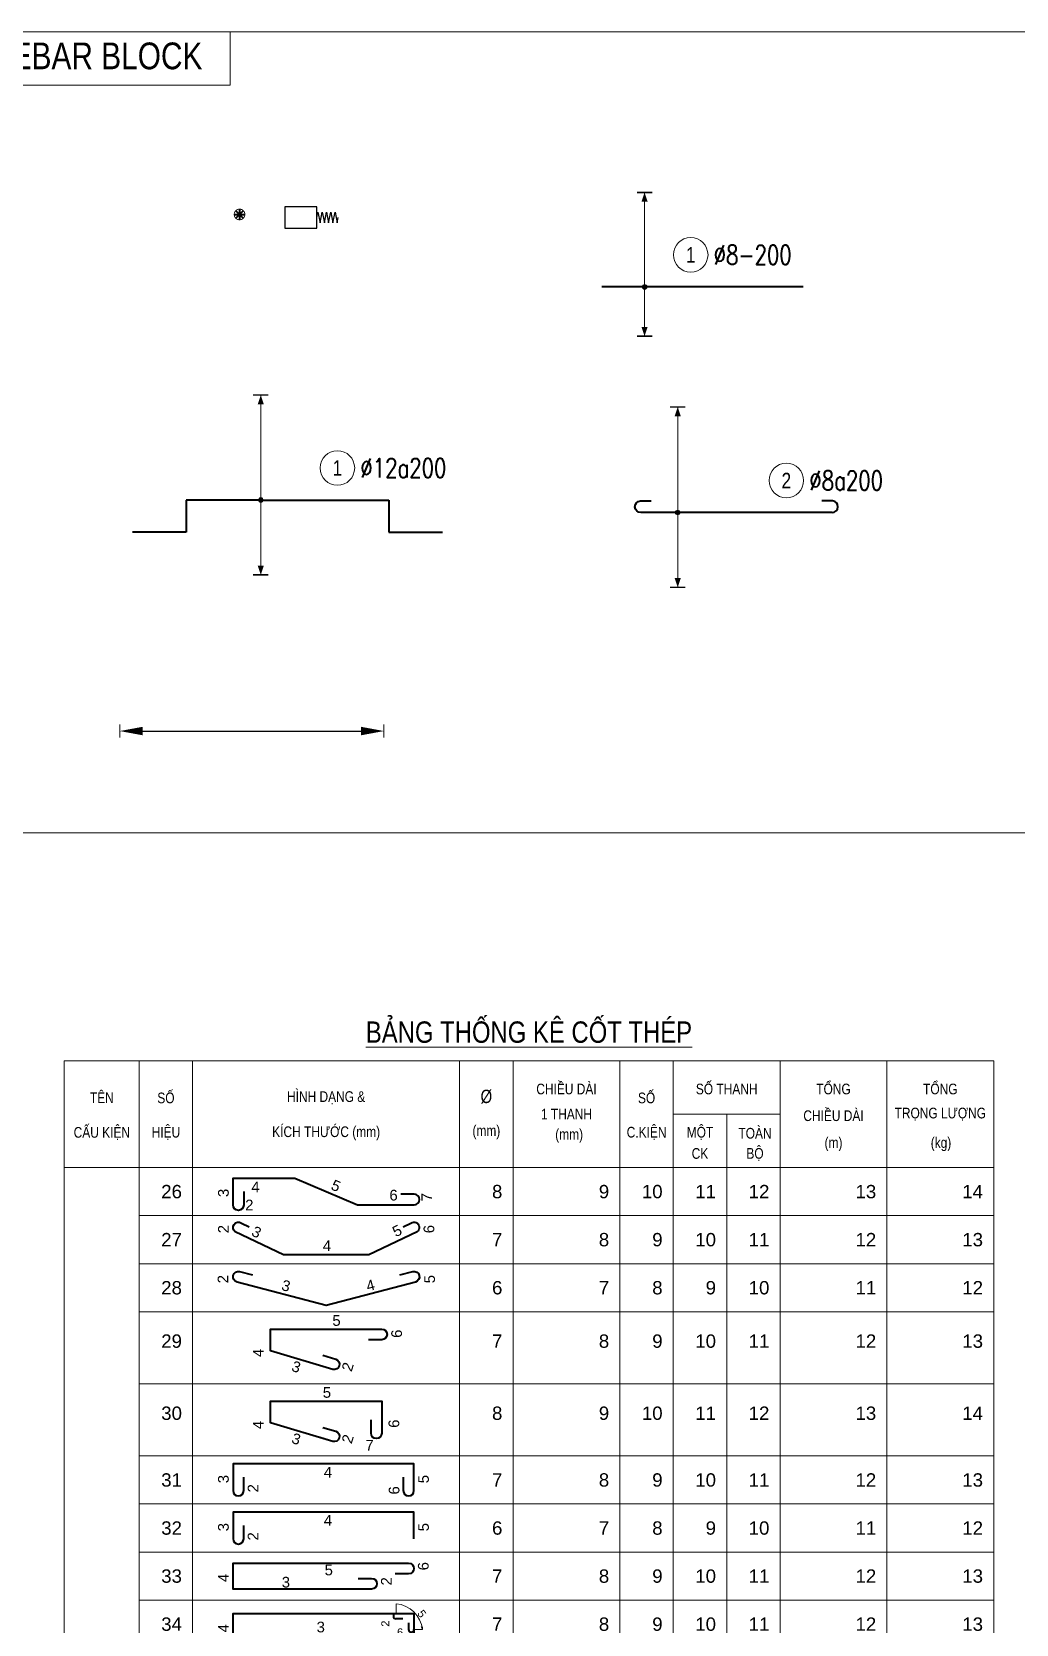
# Model space of a CAD drawing. Header units: millimetres. Extents: x -2123450 to -961021, y -260876 to 649159.
# Drawn here: x -1107098 to -1097883, y 625222 to 640130 of the extents above; entities that cross this region are included whole.
import ezdxf
from ezdxf.enums import TextEntityAlignment as Align

# ---------------------------------------------------------------- set-up
doc = ezdxf.new("R2010")
doc.units = ezdxf.units.MM
doc.header["$LTSCALE"] = 1000
doc.header["$MEASUREMENT"] = 0
doc.header["$PDMODE"] = 66
doc.layers.get('0').update_dxf_attribs({"linetype": 'CONTINUOUS'})
doc.layers.get('DEFPOINTS').update_dxf_attribs({"linetype": 'CONTINUOUS'})
for name, color, linetype, lineweight in [('NDC_FRAME', 7, 'CONTINUOUS', 15), ('NDC_S_DIM', 1, 'CONTINUOUS', 9), ('NDC_S_REBAR', 4, 'CONTINUOUS', 35), ('NDC_S_VN TEXT', 7, 'CONTINUOUS', 9), ('NDC_Table', 3, 'CONTINUOUS', 15)]:
    doc.layers.add(name, color=color, linetype=linetype, lineweight=lineweight)
doc.styles.add('Arial', font='arial.ttf')
doc.styles.add('NDC_DIM', font='', dxfattribs={"width": 0.75})
doc.styles.add('NDC_EN TXT', font='romans.shx', dxfattribs={"width": 0.8})
doc.styles.add('NDC_VIE TXT', font='arial.ttf', dxfattribs={"width": 0.8})
doc.styles.get('NDC_DIM').set_extended_font_data('Dotum')
doc.dimstyles.new('NDC_rai_thep', dxfattribs={"dimtxt": 2, "dimasz": 0.8, "dimexe": 0, "dimexo": 0, "dimtad": 1, "dimdec": 0, "dimzin": 12, "dimdsep": 46, "dimtxsty": 'NDC_DIM', "dimblk": 'kata_block_RUNTIC', "dimcen": 0, "dimse1": 1, "dimse2": 1, "dimclrd": 8, "dimclre": 6, "dimclrt": 7, "dimadec": 0, "dimazin": 3, "dimtfac": 1, "dimtdec": 0, "dimtmove": 2, "dimatfit": 3, "dimldrblk": 'kata_block_LEADERTIC', "dimfxl": 1, "dimtolj": 1, "dimtzin": 0, "dimlwd": -1, "dimlwe": -1, "dimarcsym": 0})

# ---------------------------------------------------------------- blocks, each defined once
blk = doc.blocks.new('dang26')
at = {"layer": 'NDC_S_REBAR'}
blk.add_lwpolyline([(3361, -451), (3361, -701, -1), (3161, -701), (3161, -201), (3411, -201), (4320, -201), (5492, -699), (6302, -699), (6552, -699, 1), (6552, -499), (6302, -499)], format="xyb", dxfattribs=at)
blk.add_lwpolyline([(3361, -451), (3361, -701, -1), (3161, -701), (3161, -201), (3411, -201), (4320, -201), (5492, -699), (6302, -699), (6552, -699, 1), (6552, -499), (6302, -499)], format="xyb", dxfattribs=at)
at = {"layer": 'NDC_Table'}
for p, q in [((0, 0), (0, -900)), ((0, 0), (0, -900)), ((1405, 0), (1405, -900)), ((1405, 0), (1405, -900)), ((2405, 0), (2405, -900)), ((7405, 0), (7405, -900)), ((8405, 0), (8405, -900)), ((10405, 0), (10405, -900)), ((11405, 0), (11405, -900)), ((12405, 0), (12405, -900)), ((13405, 0), (13405, -900)), ((15405, 0), (15405, -900)), ((17405, 0), (17405, -900)), ((1405, -900), (17405, -900)), ((1405, -900), (17405, -900))]:
    blk.add_line(p, q, dxfattribs=at)
at = {"layer": 'NDC_S_VN TEXT', "style": 'Arial'}
for tag, rotation, p in [('003', 90, (2981, -475)), ('005', 337, (5089, -340)), ('007', 90, (6790, -554))]:
    blk.add_attdef(tag, text='', height=200, rotation=rotation, dxfattribs=at).set_placement(p, align=Align.MIDDLE_CENTER)
for tag, p in [('004', (3504, -363)), ('002', (3389, -701))]:
    blk.add_attdef(tag, text='', height=200, dxfattribs=at).set_placement(p, align=Align.MIDDLE_LEFT)
for tag, height, p in [('001', 250, (2205, -450)), ('006', 200, (6245, -517)), ('008', 250, (8205, -450)), ('009', 250, (10205, -450)), ('010', 250, (11205, -450)), ('011', 250, (12205, -450)), ('012', 250, (13205, -450)), ('013', 250, (15205, -450)), ('014', 250, (17205, -450))]:
    blk.add_attdef(tag, text='', height=height, dxfattribs=at).set_placement(p, align=Align.MIDDLE_RIGHT)
blk = doc.blocks.new('dang27')
at = {"layer": 'NDC_S_REBAR'}
blk.add_lwpolyline([(6345, -211), (6491, -140, -1), (6608, -303), (5705, -737), (4105, -737), (3203, -303, -1), (3319, -140), (3466, -211)], format="xyb", dxfattribs=at)
at = {"layer": 'NDC_Table'}
for p, q in [((0, 0), (0, -900)), ((1405, 0), (1405, -900)), ((2405, 0), (2405, -900)), ((7405, 0), (7405, -900)), ((8405, 0), (8405, -900)), ((10405, 0), (10405, -900)), ((11405, 0), (11405, -900)), ((12405, 0), (12405, -900)), ((13405, 0), (13405, -900)), ((15405, 0), (15405, -900)), ((17405, 0), (17405, -900)), ((1405, -900), (17405, -900))]:
    blk.add_line(p, q, dxfattribs=at)
at = {"layer": 'NDC_S_VN TEXT', "style": 'Arial'}
for tag, p in [('002', (2981, -253)), ('006', (6829, -253))]:
    blk.add_attdef(tag, text='', height=200, rotation=90, dxfattribs=at).set_placement(p, align=Align.MIDDLE_CENTER)
blk.add_attdef('003', text='', height=200, rotation=334, dxfattribs=at).set_placement((3533, -274), align=Align.MIDDLE_LEFT)
blk.add_attdef('005', text='', height=200, rotation=26, dxfattribs=at).set_placement((6303, -249), align=Align.MIDDLE_RIGHT)
for tag, p in [('001', (2205, -450)), ('007', (8205, -450)), ('008', (10205, -450)), ('009', (11205, -450)), ('010', (12205, -450)), ('011', (13205, -450)), ('012', (15205, -450)), ('013', (17205, -450))]:
    blk.add_attdef(tag, text='', height=250, dxfattribs=at).set_placement(p, align=Align.MIDDLE_RIGHT)
blk.add_attdef('004', text='', height=200, dxfattribs=at).set_placement((4920, -565), align=Align.MIDDLE_CENTER)
blk = doc.blocks.new('dang28')
at = {"layer": 'NDC_S_REBAR'}
blk.add_lwpolyline([(6284, -209), (6527, -149, -1), (6575, -344), (4906, -780), (3237, -344, -1), (3285, -149), (3528, -209)], format="xyb", dxfattribs=at)
at = {"layer": 'NDC_Table'}
for p, q in [((0, 0), (0, -900)), ((1405, 0), (1405, -900)), ((2405, 0), (2405, -900)), ((7405, 0), (7405, -900)), ((8405, 0), (8405, -900)), ((10405, 0), (10405, -900)), ((11405, 0), (11405, -900)), ((12405, 0), (12405, -900)), ((13405, 0), (13405, -900)), ((15405, 0), (15405, -900)), ((17405, 0), (17405, -900)), ((1405, -900), (17405, -900))]:
    blk.add_line(p, q, dxfattribs=at)
at = {"layer": 'NDC_S_VN TEXT', "style": 'Arial'}
for tag, rotation, p in [('002', 90, (2973, -290)), ('003', 345, (4154, -413)), ('004', 15, (5734, -405)), ('005', 90, (6842, -290))]:
    blk.add_attdef(tag, text='', height=200, rotation=rotation, dxfattribs=at).set_placement(p, align=Align.MIDDLE_CENTER)
for tag, p in [('001', (2205, -450)), ('006', (8205, -450)), ('007', (10205, -450)), ('008', (11205, -450)), ('009', (12205, -450)), ('010', (13205, -450)), ('011', (15205, -450)), ('012', (17205, -450))]:
    blk.add_attdef(tag, text='', height=250, dxfattribs=at).set_placement(p, align=Align.MIDDLE_RIGHT)
blk = doc.blocks.new('dang29')
at = {"layer": 'NDC_S_REBAR'}
blk.add_lwpolyline([(4845, -816), (5085, -888, -1), (5027, -1079), (3865, -731), (3865, -324), (5945, -324, -1), (5945, -524), (5695, -524)], format="xyb", dxfattribs=at)
at = {"layer": 'NDC_Table'}
for p, q in [((0, 0), (0, -1350)), ((1405, 0), (1405, -1350)), ((2405, 0), (2405, -1350)), ((7405, 0), (7405, -1350)), ((8405, 0), (8405, -1350)), ((10405, 0), (10405, -1350)), ((11405, 0), (11405, -1350)), ((12405, 0), (12405, -1350)), ((13405, 0), (13405, -1350)), ((15405, 0), (15405, -1350)), ((17405, 0), (17405, -1350)), ((1405, -1350), (17405, -1350))]:
    blk.add_line(p, q, dxfattribs=at)
at = {"layer": 'NDC_S_VN TEXT', "style": 'Arial'}
for tag, height, p in [('005', 200, (5177, -164)), ('001', 250, (2205, -550)), ('007', 250, (8205, -550)), ('008', 250, (10205, -550)), ('009', 250, (11205, -550)), ('010', 250, (12205, -550)), ('011', 250, (13205, -550)), ('012', 250, (15205, -550)), ('013', 250, (17205, -550))]:
    blk.add_attdef(tag, text='', height=height, dxfattribs=at).set_placement(p, align=Align.MIDDLE_RIGHT)
blk.add_attdef('006', text='', height=200, rotation=90, dxfattribs=at).set_placement((6124, -412), align=Align.TOP_CENTER)
blk.add_attdef('004', text='', height=200, rotation=90, dxfattribs=at).set_placement((3633, -848), align=Align.MIDDLE_LEFT)
for tag, rotation, p in [('003', 343, (4346, -1031)), ('002', 73, (5308, -1031))]:
    blk.add_attdef(tag, text='', height=200, rotation=rotation, dxfattribs=at).set_placement(p, align=Align.MIDDLE_CENTER)
blk = doc.blocks.new('dang30')
at = {"layer": 'NDC_S_REBAR'}
for points in [[(5027, -1079), (3865, -731), (3865, -324), (5945, -324), (5945, -675), (5945, -925, -1), (5745, -925), (5745, -675)], [(4845, -816), (5085, -888, -1), (5027, -1079), (4788, -1007)]]:
    blk.add_lwpolyline(points, format="xyb", dxfattribs=at)
at = {"layer": 'NDC_Table'}
for p, q in [((0, 0), (0, -1350)), ((1405, 0), (1405, -1350)), ((2405, 0), (2405, -1350)), ((7405, 0), (7405, -1350)), ((8405, 0), (8405, -1350)), ((10405, 0), (10405, -1350)), ((11405, 0), (11405, -1350)), ((12405, 0), (12405, -1350)), ((13405, 0), (13405, -1350)), ((15405, 0), (15405, -1350)), ((17405, 0), (17405, -1350)), ((1405, -1350), (17405, -1350))]:
    blk.add_line(p, q, dxfattribs=at)
at = {"layer": 'NDC_S_VN TEXT', "style": 'Arial'}
blk.add_attdef('005', text='', height=200, dxfattribs=at).set_placement((4920, -161), align=Align.MIDDLE_CENTER)
for tag, p in [('001', (2205, -550)), ('008', (8205, -550)), ('009', (10205, -550)), ('010', (11205, -550)), ('011', (12205, -550)), ('012', (13205, -550)), ('013', (15205, -550)), ('014', (17205, -550))]:
    blk.add_attdef(tag, text='', height=250, dxfattribs=at).set_placement(p, align=Align.MIDDLE_RIGHT)
for tag, p in [('004', (3633, -848)), ('006', (6173, -824))]:
    blk.add_attdef(tag, text='', height=200, rotation=90, dxfattribs=at).set_placement(p, align=Align.MIDDLE_LEFT)
for tag, rotation, p in [('003', 343, (4346, -1031)), ('002', 73, (5308, -1031))]:
    blk.add_attdef(tag, text='', height=200, rotation=rotation, dxfattribs=at).set_placement(p, align=Align.MIDDLE_CENTER)
blk.add_attdef('007', text='', height=200, dxfattribs=at).set_placement((5640, -1149), align=Align.MIDDLE_LEFT)
blk = doc.blocks.new('dang31')
at = {"layer": 'NDC_S_REBAR'}
blk.add_lwpolyline([(6349, -400), (6349, -650, 1), (6549, -650), (6549, -150), (3161, -150), (3161, -650, 1), (3361, -650), (3361, -400)], format="xyb", dxfattribs=at)
at = {"layer": 'NDC_Table'}
for p, q in [((0, 0), (0, -900)), ((1405, 0), (1405, -900)), ((2405, 0), (2405, -900)), ((7405, 0), (7405, -900)), ((8405, 0), (8405, -900)), ((10405, 0), (10405, -900)), ((11405, 0), (11405, -900)), ((12405, 0), (12405, -900)), ((13405, 0), (13405, -900)), ((15405, 0), (15405, -900)), ((17405, 0), (17405, -900)), ((1405, -900), (17405, -900))]:
    blk.add_line(p, q, dxfattribs=at)
at = {"layer": 'NDC_S_VN TEXT', "style": 'Arial'}
for tag, p in [('003', (2981, -434)), ('005', (6728, -434)), ('002', (3536, -606)), ('006', (6177, -606))]:
    blk.add_attdef(tag, text='', height=200, rotation=90, dxfattribs=at).set_placement(p, align=Align.MIDDLE_CENTER)
blk.add_attdef('004', text='', height=200, dxfattribs=at).set_placement((4938, -305), align=Align.MIDDLE_CENTER)
for tag, p in [('001', (2205, -450)), ('007', (8205, -450)), ('008', (10205, -450)), ('009', (11205, -450)), ('010', (12205, -450)), ('011', (13205, -450)), ('012', (15205, -450)), ('013', (17205, -450))]:
    blk.add_attdef(tag, text='', height=250, dxfattribs=at).set_placement(p, align=Align.MIDDLE_RIGHT)
blk = doc.blocks.new('dang32')
at = {"layer": 'NDC_S_REBAR'}
blk.add_lwpolyline([(6549, -650), (6549, -150), (3161, -150), (3161, -650, 1), (3361, -650), (3361, -400)], format="xyb", dxfattribs=at)
at = {"layer": 'NDC_Table'}
for p, q in [((0, 0), (0, -900)), ((1405, 0), (1405, -900)), ((2405, 0), (2405, -900)), ((7405, 0), (7405, -900)), ((8405, 0), (8405, -900)), ((10405, 0), (10405, -900)), ((11405, 0), (11405, -900)), ((12405, 0), (12405, -900)), ((13405, 0), (13405, -900)), ((15405, 0), (15405, -900)), ((17405, 0), (17405, -900)), ((1405, -900), (17405, -900))]:
    blk.add_line(p, q, dxfattribs=at)
at = {"layer": 'NDC_S_VN TEXT', "style": 'Arial'}
for tag, p in [('003', (2981, -434)), ('005', (6728, -434)), ('002', (3536, -606))]:
    blk.add_attdef(tag, text='', height=200, rotation=90, dxfattribs=at).set_placement(p, align=Align.MIDDLE_CENTER)
blk.add_attdef('004', text='', height=200, dxfattribs=at).set_placement((4938, -305), align=Align.MIDDLE_CENTER)
for tag, p in [('001', (2205, -450)), ('006', (8205, -450)), ('007', (10205, -450)), ('008', (11205, -450)), ('009', (12205, -450)), ('010', (13205, -450)), ('011', (15205, -450)), ('012', (17205, -450))]:
    blk.add_attdef(tag, text='', height=250, dxfattribs=at).set_placement(p, align=Align.MIDDLE_RIGHT)
blk = doc.blocks.new('dang33')
at = {"layer": 'NDC_S_REBAR'}
blk.add_lwpolyline([(5507, -492), (5757, -492, -1), (5757, -692), (3161, -692), (3161, -208), (6449, -208, -1), (6449, -408), (6199, -408)], format="xyb", dxfattribs=at)
at = {"layer": 'NDC_Table'}
for p, q in [((0, 0), (0, -900)), ((1405, 0), (1405, -900)), ((2405, 0), (2405, -900)), ((7405, 0), (7405, -900)), ((8405, 0), (8405, -900)), ((10405, 0), (10405, -900)), ((11405, 0), (11405, -900)), ((12405, 0), (12405, -900)), ((13405, 0), (13405, -900)), ((15405, 0), (15405, -900)), ((17405, 0), (17405, -900)), ((1405, -900), (17405, -900))]:
    blk.add_line(p, q, dxfattribs=at)
at = {"layer": 'NDC_S_VN TEXT', "style": 'Arial'}
for tag, p in [('004', (2981, -484)), ('006', (6724, -265)), ('002', (6032, -548))]:
    blk.add_attdef(tag, text='', height=200, rotation=90, dxfattribs=at).set_placement(p, align=Align.MIDDLE_CENTER)
for tag, p in [('005', (4954, -335)), ('003', (4151, -564))]:
    blk.add_attdef(tag, text='', height=200, dxfattribs=at).set_placement(p, align=Align.MIDDLE_CENTER)
for tag, p in [('001', (2205, -450)), ('007', (8205, -450)), ('008', (10205, -450)), ('009', (11205, -450)), ('010', (12205, -450)), ('011', (13205, -450)), ('012', (15205, -450)), ('013', (17205, -450))]:
    blk.add_attdef(tag, text='', height=250, dxfattribs=at).set_placement(p, align=Align.MIDDLE_RIGHT)
blk = doc.blocks.new('_Open30')
at = {"color": 0, "linetype": 'ByBlock', "lineweight": -2}
for p, q in [((-1, 0.27), (0, 0)), ((0, 0), (-1, -0.27)), ((0, 0), (-1, 0))]:
    blk.add_line(p, q, dxfattribs=at)
blk = doc.blocks.new('dang34')
at = {"layer": 'NDC_S_REBAR'}
for p, q in [((6340, -351), (6215, -351)), ((6449, -425), (6449, -550))]:
    blk.add_line(p, q, dxfattribs=at)
blk.add_lwpolyline([(6549, -734), (3161, -734), (3161, -251), (6549, -251)], close=True, dxfattribs=at)
for centre, start, end in [((6215, -301), 90, 270), ((6499, -550), 180, 0)]:
    blk.add_arc(centre, 50, start, end, dxfattribs=at)
at = {"layer": 'NDC_S_VN TEXT'}
for p, q in [((6215, -251), (6215, -67)), ((6549, -550), (6707, -550))]:
    blk.add_line(p, q, dxfattribs=at)
blk.add_arc((6163, -612), 547, 6.4792, 84.4891, dxfattribs=at)
at = {"layer": 'NDC_Table'}
for p, q in [((0, 0), (0, -900)), ((1405, 0), (1405, -900)), ((2405, 0), (2405, -900)), ((7405, 0), (7405, -900)), ((8405, 0), (8405, -900)), ((10405, 0), (10405, -900)), ((11405, 0), (11405, -900)), ((12405, 0), (12405, -900)), ((13405, 0), (13405, -900)), ((15405, 0), (15405, -900)), ((17405, 0), (17405, -900)), ((1405, -900), (17405, -900))]:
    blk.add_line(p, q, dxfattribs=at)
at = {"layer": 'NDC_S_VN TEXT', "xscale": 48.51052304282904, "yscale": 48.51052304282904, "zscale": 48.51052304282904, "rotation": 278.5623752484834}
blk.add_blockref('_Open30', (6706, -549), dxfattribs=at)
at = {"layer": 'NDC_S_VN TEXT', "style": 'Arial'}
for tag, height, rotation, p in [('002', 150, 90, (6013, -440)), ('005', 150, 306.1792, (6697, -255)), ('004', 200, 90, (2981, -526))]:
    blk.add_attdef(tag, text='', height=height, rotation=rotation, dxfattribs=at).set_placement(p, align=Align.MIDDLE_CENTER)
for tag, p in [('001', (2205, -450)), ('007', (8205, -450)), ('008', (10205, -450)), ('009', (11205, -450)), ('010', (12205, -450)), ('011', (13205, -450)), ('012', (15205, -450)), ('013', (17205, -450))]:
    blk.add_attdef(tag, text='', height=250, dxfattribs=at).set_placement(p, align=Align.MIDDLE_RIGHT)
for tag, height, p in [('003', 200, (4804, -504)), ('006', 150, (6289, -604))]:
    blk.add_attdef(tag, text='', height=height, dxfattribs=at).set_placement(p, align=Align.MIDDLE_CENTER)
blk = doc.blocks.new('kata_block_THEP')
at = {"layer": 'NDC_S_REBAR', "color": 0}
for p, q in [((-0.5, 0), (0.5, 0)), ((-0.35, 0.35), (0.35, -0.35)), ((0.35, 0.35), (-0.35, -0.35)), ((0, 0.5), (0, -0.5))]:
    blk.add_line(p, q, dxfattribs=at)
at = {"layer": 'NDC_S_REBAR', "color": 0, "const_width": 0.0833}
blk.add_lwpolyline([(-0.5, 0, 1), (0.5, 0, 1), (-0.5, 0, 1)], format="xyb", dxfattribs=at)
blk = doc.blocks.new('*U700')
h = blk.add_hatch(color=6)
edge = h.paths.add_edge_path()
edge.add_arc((-3, 0), 0.216, 0, 360)
at = {"layer": 'NDC_S_DIM', "color": 8}
for q in [(-3, 9.88), (-3, -7)]:
    blk.add_line((-3, 0), q, dxfattribs=at)
for points in [[(-3.72, 9.88, 0.144, 0.144, 0), (-2.28, 9.88, 0, 0, 0)], [(-3.72, -7, 0.144, 0.144, 0), (-2.28, -7, 0, 0, 0)]]:
    blk.add_lwpolyline(points, format="xyseb", dxfattribs=at)
at = {"layer": 'NDC_S_DIM'}
blk.add_circle((7.17, 3), 1.62, dxfattribs=at)
at = {"layer": 'NDC_S_DIM', "color": 6}
blk.add_circle((-3, 0), 0.216, dxfattribs=at)
at = {"layer": 'NDC_S_DIM', "color": 8}
for points in [[(-3.29, 9.02), (-3, 9.88), (-2.71, 9.02)], [(-3.29, -6.14), (-3, -7), (-2.71, -6.14)]]:
    blk.add_solid(points, dxfattribs=at)
at = {"layer": 'NDC_S_REBAR'}
for p, q in [((0, 0), (-6.45, 0)), ((11.45, 0), (0, 0))]:
    blk.add_line(p, q, dxfattribs=at)
for points in [[(-6.45, 0, -0.96621), (-6.49, 1.1), (-5.49, 1.1)], [(11.45, 0, 0.96621), (11.49, 1.1), (10.49, 1.1)]]:
    blk.add_lwpolyline(points, format="xyb", dxfattribs=at)
at = {"layer": 'NDC_S_VN TEXT', "style": 'Arial', "width": 0.8}
blk.add_attdef('KHT', text='', height=1.44, dxfattribs=at).set_placement((7.17, 3), align=Align.MIDDLE_CENTER)
at = {"layer": 'NDC_S_VN TEXT', "color": 3, "style": 'NDC_EN TXT', "width": 0.75}
blk.add_attdef('DKT', (9.33, 2.1), '', height=1.8, dxfattribs=at)
blk = doc.blocks.new('*U699')
h = blk.add_hatch(color=6)
edge = h.paths.add_edge_path()
edge.add_arc((0, 0), 0.216, 0, 360)
at = {"layer": 'NDC_S_DIM', "color": 8}
for q in [(0, 9.83), (0, -7)]:
    blk.add_line((0, 0), q, dxfattribs=at)
for points in [[(-0.72, 9.83, 0.144, 0.144, 0), (0.72, 9.83, 0, 0, 0)], [(-0.72, -7, 0.144, 0.144, 0), (0.72, -7, 0, 0, 0)]]:
    blk.add_lwpolyline(points, format="xyseb", dxfattribs=at)
at = {"layer": 'NDC_S_DIM'}
blk.add_circle((7.17, 3), 1.62, dxfattribs=at)
at = {"layer": 'NDC_S_DIM', "color": 6}
blk.add_circle((0, 0), 0.216, dxfattribs=at)
at = {"layer": 'NDC_S_DIM', "color": 8}
for points in [[(-0.29, 8.96), (0, 9.83), (0.29, 8.96)], [(-0.29, -6.14), (0, -7), (0.29, -6.14)]]:
    blk.add_solid(points, dxfattribs=at)
at = {"layer": 'NDC_S_REBAR'}
for p, q in [((0, 0), (-7, 0)), ((-7, 0), (-7, -3)), ((0, 0), (12, 0)), ((12, 0), (12, -3)), ((-7, -3), (-12, -3)), ((12, -3), (17, -3))]:
    blk.add_line(p, q, dxfattribs=at)
at = {"layer": 'NDC_S_VN TEXT', "style": 'Arial', "width": 0.8}
blk.add_attdef('KHT', text='', height=1.44, dxfattribs=at).set_placement((7.17, 3), align=Align.MIDDLE_CENTER)
at = {"layer": 'NDC_S_VN TEXT', "color": 3, "style": 'NDC_EN TXT', "width": 0.75}
blk.add_attdef('DKT', (9.33, 2.1), '', height=1.8, dxfattribs=at)
blk = doc.blocks.new('kata_block_COUPLER')
at = {"color": 0}
blk.add_lwpolyline([(-1.5, -1), (1.5, -1), (1.5, 1), (-1.5, 1)], close=True, dxfattribs=at)
blk = doc.blocks.new('kata_block_RUNTIC')
at = {"layer": 'NDC_S_DIM', "color": 8}
blk.add_line((0, 0.75), (0, -0.75), dxfattribs=at)
blk.add_lwpolyline([(0, 0, 0, 1, 0), (-2.7, 0, 1, 1, 0)], format="xyseb", dxfattribs=at)
blk = doc.blocks.new('*D713')
at = {"color": 8, "transparency": 16777216}
blk.add_line((-1106195, 633584), (-1103881, 633584), dxfattribs=at)
at = {"layer": 'DEFPOINTS', "color": 0, "transparency": 16777216}
for p in [(-1106275, 633584), (-1103801, 633584), (-1103801, 633584)]:
    blk.add_point(p, dxfattribs=at)
at = {"color": 8, "transparency": 16777216, "xscale": 80, "yscale": 80, "zscale": 80, "rotation": 180}
blk.add_blockref('kata_block_RUNTIC', (-1106275, 633584), dxfattribs=at)
at = {"color": 8, "transparency": 16777216, "xscale": 80, "yscale": 80, "zscale": 80}
blk.add_blockref('kata_block_RUNTIC', (-1103801, 633584), dxfattribs=at)
blk = doc.blocks.new('kata_block_LEADERTIC')
at = {"layer": 'NDC_S_DIM', "color": 6}
blk.add_lwpolyline([(0, 0, 0, 1, 0), (-2.7, 0, 1, 1, 0)], format="xyseb", dxfattribs=at)
blk = doc.blocks.new('kata_block_REN')
blk.add_lwpolyline([(0, 0), (5, 25), (15, -25), (25, 25), (35, -25), (45, 25), (55, -25), (65, 25), (75, -25), (85, 25), (95, -25), (100, 0)])
blk = doc.blocks.new('*U698')
h = blk.add_hatch(color=6)
edge = h.paths.add_edge_path()
edge.add_arc((-3, 0), 0.216, 0, 360)
at = {"layer": 'NDC_S_DIM', "color": 8}
for q in [(-3, 8.84), (-3, -4.61)]:
    blk.add_line((-3, 0), q, dxfattribs=at)
for points in [[(-3.72, 8.84, 0.144, 0.144, 0), (-2.28, 8.84, 0, 0, 0)], [(-3.72, -4.61, 0.144, 0.144, 0), (-2.28, -4.61, 0, 0, 0)]]:
    blk.add_lwpolyline(points, format="xyseb", dxfattribs=at)
at = {"layer": 'NDC_S_DIM'}
blk.add_circle((1.32, 3), 1.62, dxfattribs=at)
at = {"layer": 'NDC_S_DIM', "color": 6}
blk.add_circle((-3, 0), 0.216, dxfattribs=at)
at = {"layer": 'NDC_S_DIM', "color": 8}
for points in [[(-3.29, 7.98), (-3, 8.84), (-2.71, 7.98)], [(-3.29, -3.75), (-3, -4.61), (-2.71, -3.75)]]:
    blk.add_solid(points, dxfattribs=at)
at = {"layer": 'NDC_S_REBAR'}
for p, q in [((0, 0), (-7, 0)), ((11.84, 0), (0, 0))]:
    blk.add_line(p, q, dxfattribs=at)
at = {"layer": 'NDC_S_VN TEXT', "style": 'Arial', "width": 0.8}
blk.add_attdef('KHT', text='', height=1.44, dxfattribs=at).set_placement((1.32, 3), align=Align.MIDDLE_CENTER)
at = {"layer": 'NDC_S_VN TEXT', "color": 3, "style": 'NDC_EN TXT', "width": 0.75}
blk.add_attdef('DKT', (3.48, 2.1), '', height=1.8, dxfattribs=at)
blk = doc.blocks.new('Tieude')
at = {"layer": 'NDC_Table'}
for p, q in [((0, 2000), (0, 0)), ((0, 2000), (17405, 2000)), ((1405, 2000), (1405, 0)), ((2405, 2000), (2405, 0)), ((7405, 2000), (7405, 0)), ((8405, 2000), (8405, 0)), ((10405, 2000), (10405, 0)), ((11405, 1000), (11405, 2000)), ((13405, 2000), (13405, 0)), ((15405, 2000), (15405, 0)), ((17405, 2000), (17405, 0)), ((11405, 1000), (13405, 1000)), ((11405, 1000), (11405, 0)), ((12405, 1000), (12405, 0)), ((0, 0), (17405, 0))]:
    blk.add_line(p, q, dxfattribs=at)
at = {"layer": 'NDC_S_VN TEXT', "style": 'Arial', "width": 0.8}
for s, height, p in [('%%UBẢNG THỐNG KÊ CỐT THÉP', 400, (8703, 2594)), ('CHIỀU DÀI', 200, (9405, 1500)), ('SỐ THANH', 200, (12405, 1500)), ('TỔNG', 200, (14405, 1500)), ('TỔNG', 200, (16405, 1500)), ('TÊN', 200, (705, 1333)), ('SỐ', 200, (1905, 1333)), ('HÌNH DẠNG &', 200, (4905, 1333)), ('%%C', 250, (7905, 1333)), ('SỐ', 200, (10905, 1333)), ('1 THANH', 200, (9405, 1000)), ('CHIỀU DÀI', 200, (14405, 1000)), ('TRỌNG LƯỢNG', 200, (16405, 1000)), ('CẤU KIỆN', 200, (705, 667)), ('HIỆU', 200, (1905, 667)), ('KÍCH THƯỚC (mm)', 200, (4905, 667)), ('(mm)', 200, (7905, 667)), ('(mm)', 200, (9455, 599)), ('C.KIỆN', 200, (10905, 667)), ('MỘT', 200, (11905, 667)), ('TOÀN', 200, (12935, 667)), ('CK', 200, (11905, 264)), ('BỘ', 200, (12935, 271)), ('(m)', 200, (14405, 443)), ('(kg)', 200, (16418, 443))]:
    blk.add_text(s, height=height, dxfattribs=at).set_placement(p, align=Align.MIDDLE)

msp = doc.modelspace()

# ---------------------------------------------------------------- linework, layer by layer
at = {"layer": 'NDC_FRAME'}
for p, q in [((-1087688.44, 640130.5), (-1117688.44, 640130.5)), ((-1105240.66, 639630.5), (-1105240.66, 640130.5)), ((-1107688.44, 639630.5), (-1105240.66, 639630.5)), ((-1117688.44, 632630.5), (-1087688.44, 632630.5))]:
    msp.add_line(p, q, dxfattribs=at)

# ---------------------------------------------------------------- block references
at = {"xscale": 100, "yscale": 100, "zscale": 100}
for name, p, values in [('*U698', (-1101061.47, 637742.71), {'KHT': '1', 'DKT': '%%C8-200'}), ('*U699', (-1104954.49, 635746.88), {'KHT': '1', 'DKT': '%%c12a200'}), ('*U700', (-1100750.97, 635629.86), {'KHT': '2', 'DKT': '%%c8a200'})]:
    msp.add_blockref(name, p, dxfattribs=at).add_auto_attribs(values)
for name, p, xscale, yscale, zscale in [('kata_block_COUPLER', (-1104579.38, 638391.52), 100, 100, 100), ('kata_block_REN', (-1104429.38, 638391.52), 2, 2, 2)]:
    msp.add_blockref(name, p, dxfattribs=dict(xscale=xscale, yscale=yscale, zscale=zscale))
at = {"layer": 'NDC_S_REBAR', "xscale": 100, "yscale": 100, "zscale": 100}
msp.add_blockref('kata_block_THEP', (-1105153.44, 638420.79), dxfattribs=at)
at = {"layer": 'NDC_S_VN TEXT', "xscale": 0.5, "yscale": 0.5, "zscale": 0.5}
msp.add_blockref('Tieude', (-1106795.08, 629497.05), dxfattribs=at)
for name, p, values in [('dang26', (-1106795.08, 629497.05), {'001': '26', '002': '2', '003': '3', '004': '4', '005': '5', '006': '6', '007': '7', '008': '8', '009': '9', '010': '10', '011': '11', '012': '12', '013': '13', '014': '14'}), ('dang27', (-1106795.08, 629047.05), {'001': '27', '002': '2', '003': '3', '004': '4', '005': '5', '006': '6', '007': '7', '008': '8', '009': '9', '010': '10', '011': '11', '012': '12', '013': '13'}), ('dang28', (-1106795.08, 628597.05), {'001': '28', '002': '2', '003': '3', '004': '4', '005': '5', '006': '6', '007': '7', '008': '8', '009': '9', '010': '10', '011': '11', '012': '12'}), ('dang29', (-1106795.08, 628147.05), {'001': '29', '002': '2', '003': '3', '004': '4', '005': '5', '006': '6', '007': '7', '008': '8', '009': '9', '010': '10', '011': '11', '012': '12', '013': '13'}), ('dang30', (-1106795.08, 627472.05), {'001': '30', '002': '2', '003': '3', '004': '4', '005': '5', '006': '6', '007': '7', '008': '8', '009': '9', '010': '10', '011': '11', '012': '12', '013': '13', '014': '14'}), ('dang31', (-1106795.08, 626797.05), {'001': '31', '002': '2', '003': '3', '004': '4', '005': '5', '006': '6 ', '007': '7', '008': '8', '009': '9', '010': '10', '011': '11', '012': '12', '013': '13'}), ('dang32', (-1106795.08, 626347.05), {'001': '32', '002': '2', '003': '3', '004': '4', '005': '5', '006': '6', '007': '7', '008': '8', '009': '9', '010': '10', '011': '11', '012': '12'}), ('dang33', (-1106795.08, 625897.05), {'001': '33', '002': '2', '003': '3', '004': '4', '005': '5', '006': '6', '007': '7', '008': '8', '009': '9', '010': '10', '011': '11', '012': '12', '013': '13'}), ('dang34', (-1106795.08, 625447.05), {'001': '34', '002': '2', '003': '3', '004': '4', '005': '5', '006': '6', '007': '7', '008': '8', '009': '9', '010': '10', '011': '11', '012': '12', '013': '13'})]:
    msp.add_blockref(name, p, dxfattribs=at).add_auto_attribs(values)

# ---------------------------------------------------------------- texts
at = {"layer": 'NDC_S_VN TEXT', "color": 3, "style": 'NDC_VIE TXT', "width": 0.8}
msp.add_text('REBAR BLOCK', height=250, dxfattribs=at).set_placement((-1107488.44, 639905.5), align=Align.MIDDLE_LEFT)

# ---------------------------------------------------------------- dimensions: what is measured, and where the dimension line sits
dim = msp.add_aligned_dim(p1=(-1106275.18, 633584.48), p2=(-1103800.99, 633584.48), distance=0, text=' ', dimstyle='NDC_rai_thep', override={"dimscale": 100, "dimtxt": 2})
dim.commit()
dim.dimension.update_dxf_attribs({"geometry": '*D713', "text_midpoint": (-1105038.09, 633584.48)})

doc.saveas('drawing.dxf')
